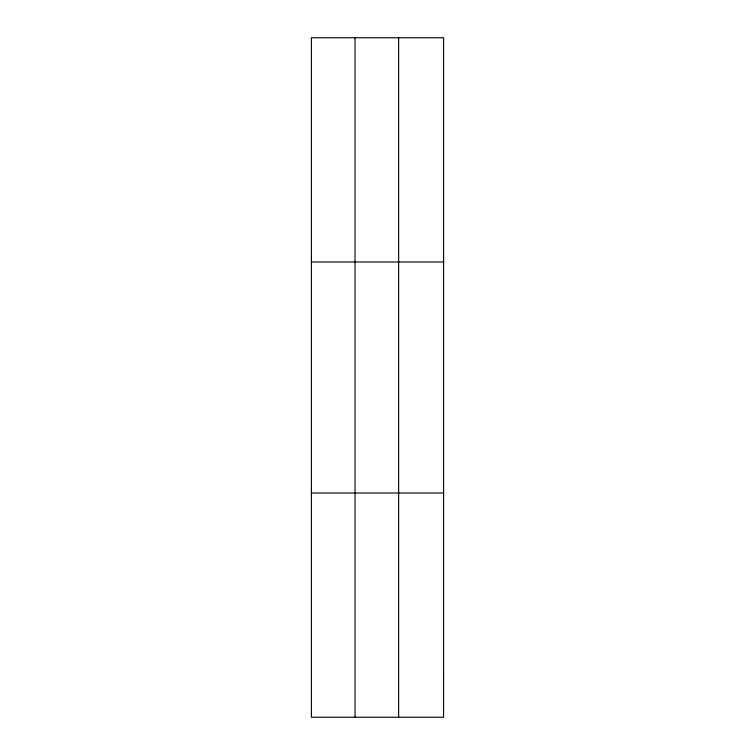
<?xml version="1.0" encoding="UTF-8"?>
<svg xmlns="http://www.w3.org/2000/svg" width="755" height="755" viewBox="0 0 755 755"><rect width="100%" height="100%" fill="white"/><g stroke="black" fill="none" stroke-linecap="round" stroke-linejoin="round"><path stroke-width="1.13" d="M355.029 37.75L355.029 717.25M398.649 37.75L398.649 717.25M311.409 261.985L443.591 261.985M311.409 493.015L443.591 493.015M443.591 672.403L443.591 717.25L311.409 717.25L311.409 37.75L443.591 37.75L443.591 672.403"/></g></svg>
